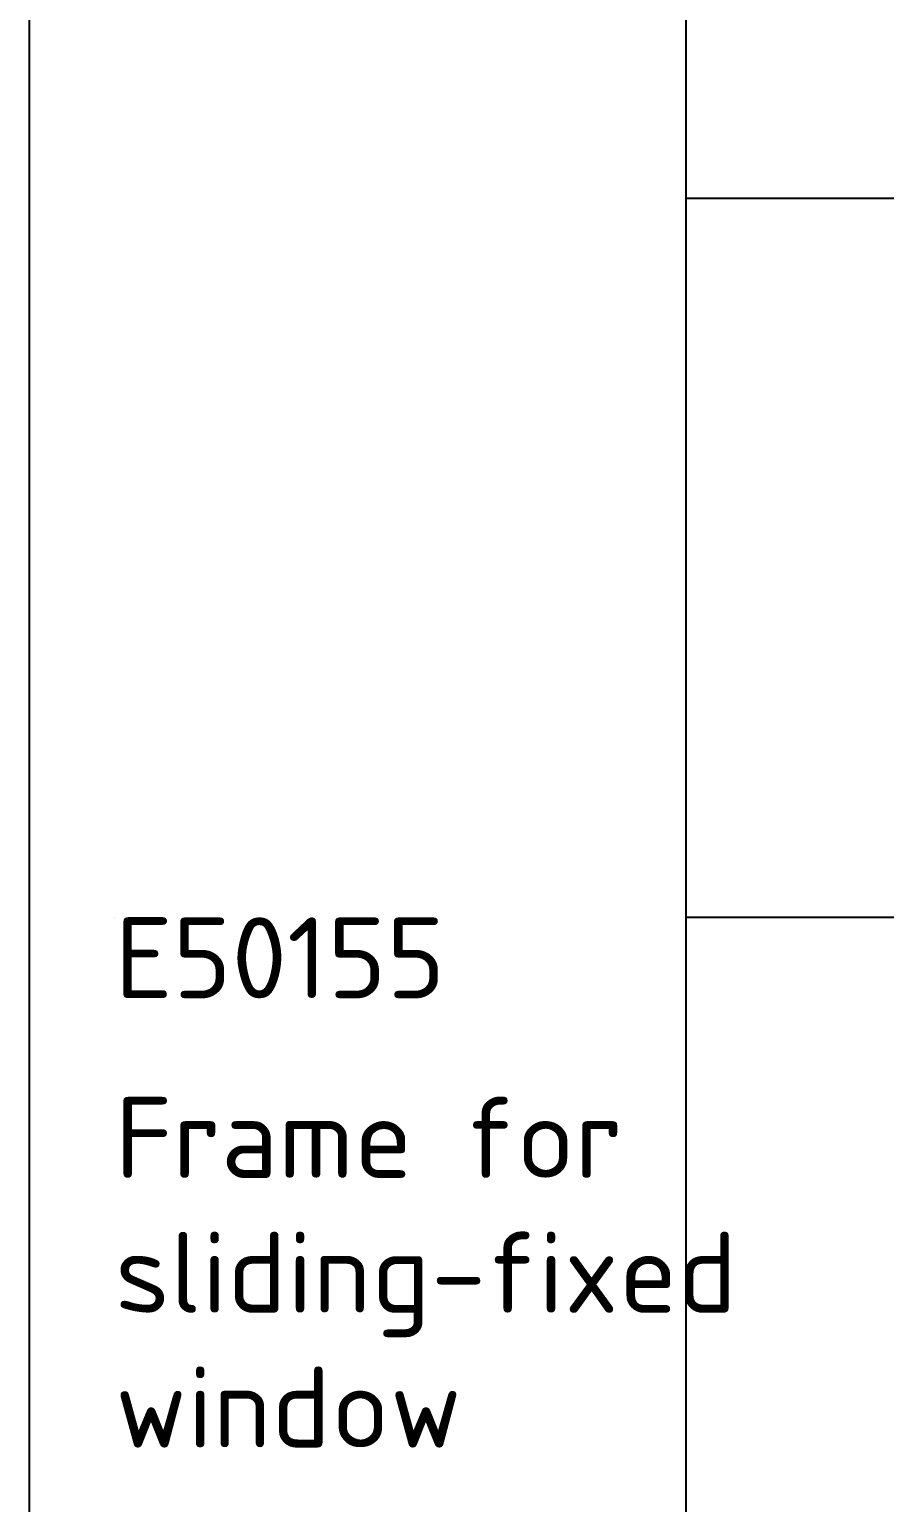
# Model space of a CAD drawing. Extents: x -4122 to 3414, y -5760 to 3840.
# Drawn here: x 555.1 to 650.2, y 2254.9 to 2418.8 of the extents above; entities that cross this region are included whole.
import ezdxf

# ---------------------------------------------------------------- set-up
doc = ezdxf.new("R2010")
doc.units = 0
doc.layers.get('DEFPOINTS').update_dxf_attribs({"linetype": 'CONTINUOUS'})
doc.layers.add('TEXT', color=7, linetype='CONTINUOUS')
doc.layers.add('UNMOVABLE', color=4, linetype='CONTINUOUS')
doc.styles.add('ETEM_NAN', font='isocpeur.ttf')

# ---------------------------------------------------------------- blocks, each defined once
blk = doc.blocks.new('E_75_TEST_PAGE')
at = {"layer": 'DEFPOINTS'}
for p, q in [((73.06, -480), (73.06, -320)), ((73.06, -640), (73.06, -480)), ((9.49, -560), (9.49, -560)), ((278.81, -560), (73.06, -560))]:
    blk.add_line(p, q, dxfattribs=at)
at = {"layer": 'DEFPOINTS', "color": 3}
blk.add_line((386.8, -480), (73.06, -480), dxfattribs=at)
blk.add_lwpolyline([(386.8, -960), (0, -960), (0, 0), (386.8, 0)], dxfattribs=at)

msp = doc.modelspace()

# ---------------------------------------------------------------- block references
at = {"layer": 'UNMOVABLE'}
msp.add_blockref('E_75_TEST_PAGE', (555.08, 2880), dxfattribs=at)

# ---------------------------------------------------------------- texts
at = {"layer": 'TEXT', "char_height": 9, "attachment_point": 1, "style": 'ETEM_NAN'}
for s, insert, width in [('{\\fISOCPEUR|b1|i0|c161|p34;E50155}', (564.57, 2320), 47.9665), ('Frame for sliding-fixed window', (564.57, 2300), 78.864)]:
    msp.add_mtext(s, dxfattribs=dict(at, insert=insert, width=width))

doc.saveas('drawing.dxf')
